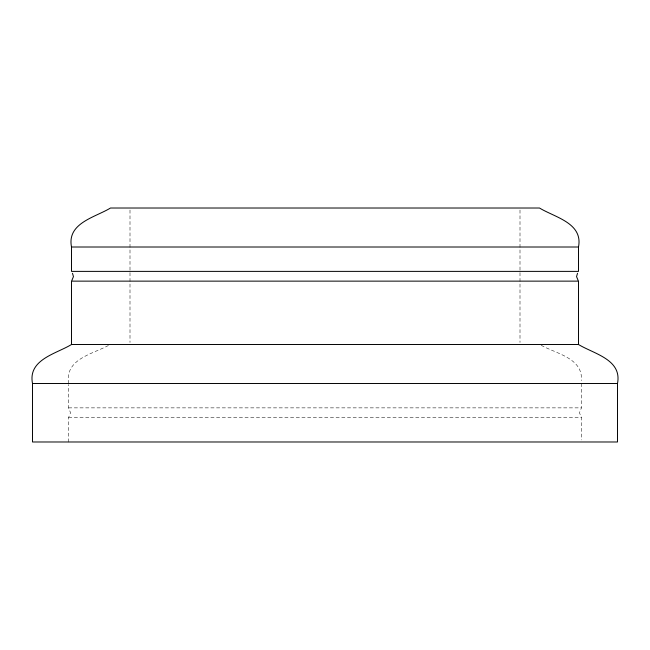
<?xml version="1.0" encoding="UTF-8"?>
<svg xmlns="http://www.w3.org/2000/svg" width="650" height="650" viewBox="0 0 650 650"><rect width="100%" height="100%" fill="white"/><g stroke="black" fill="none" stroke-linecap="round" stroke-linejoin="round"><path stroke-width="0.49" stroke-dasharray="3.25 2.44" d="M68.575 383.492C64.716 358.906 92.568 354.193 108.818 345.264M68.575 441.984L68.575 417.609L70.533 412.742L68.575 407.867L68.575 384.507M581.425 383.492L581.425 407.867L579.467 412.742L581.425 417.609L581.425 439.952M68.575 407.867L581.425 407.867M68.575 417.609L581.425 417.609M541.182 345.264C556.026 353.681 583.391 358.199 581.319 380.608M520 210.039L520 342.477M130 210.039L130 342.477"/><path stroke-width="0.97" d="M32.5 383.492C27.771 359.491 56.144 353.876 71.5 344.5L578.5 344.5C593.856 353.876 622.229 359.491 617.5 383.492L617.5 441.984L32.5 441.984L32.5 383.492L617.5 383.492M71.5 247.008C66.771 223.007 95.144 217.393 110.5 208.016L539.5 208.016C554.856 217.393 583.229 223.007 578.5 247.008L578.5 271.383L71.5 271.383L71.5 247.008L578.5 247.008M577.501 273.276L576.558 276.624L578.126 280.434M71.874 280.434L73.442 276.624L72.499 273.276M578.5 344.5L578.5 281.133L71.5 281.133L71.5 344.5"/></g></svg>
